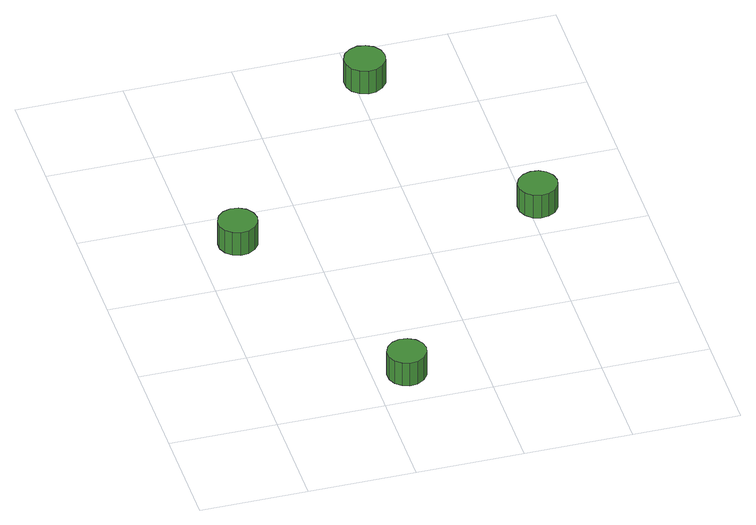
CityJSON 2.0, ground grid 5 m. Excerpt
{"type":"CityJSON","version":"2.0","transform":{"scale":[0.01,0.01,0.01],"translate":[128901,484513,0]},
"CityObjects":{
"tree1":{"type":"SolitaryVegetationObject","attributes":{"function":"something"},"geometry":[{"type":"MultiSurface","lod":"1","boundaries":[[[0,1,2,3,4,5,6,7,8,9,10,11,12,13,14]],[[15,16,17,18,19,20,21,22,23,24,25,26,27,28,29]],[[0,29,28,1]],[[1,28,27,2]],[[2,27,26,3]],[[3,26,25,4]],[[4,25,24,5]],[[5,24,23,6]],[[6,23,22,7]],[[7,22,21,8]],[[8,21,20,9]],[[9,20,19,10]],[[10,19,18,11]],[[11,18,17,12]],[[12,17,16,13]],[[13,16,15,14]],[[14,15,29,0]]]}]},
"tree2":{"type":"SolitaryVegetationObject","attributes":{"function":"something"},"geometry":[{"type":"MultiSurface","lod":"1","boundaries":[[[30,31,32,33,34,35,36,37,38,39,40,41,42,43,44]],[[45,46,47,48,49,50,51,52,53,54,55,56,57,58,59]],[[30,59,58,31]],[[31,58,57,32]],[[32,57,56,33]],[[33,56,55,34]],[[34,55,54,35]],[[35,54,53,36]],[[36,53,52,37]],[[37,52,51,38]],[[38,51,50,39]],[[39,50,49,40]],[[40,49,48,41]],[[41,48,47,42]],[[42,47,46,43]],[[43,46,45,44]],[[44,45,59,30]]]}]},
"tree3":{"type":"SolitaryVegetationObject","attributes":{"function":"something"},"geometry":[{"type":"MultiSurface","lod":"1","boundaries":[[[60,61,62,63,64,65,66,67,68,69,70,71,72,73,74]],[[75,76,77,78,79,80,81,82,83,84,85,86,87,88,89]],[[60,89,88,61]],[[61,88,87,62]],[[62,87,86,63]],[[63,86,85,64]],[[64,85,84,65]],[[65,84,83,66]],[[66,83,82,67]],[[67,82,81,68]],[[68,81,80,69]],[[69,80,79,70]],[[70,79,78,71]],[[71,78,77,72]],[[72,77,76,73]],[[73,76,75,74]],[[74,75,89,60]]]}]},
"tree4":{"type":"SolitaryVegetationObject","attributes":{"function":"something"},"geometry":[{"type":"MultiSurface","lod":"1","boundaries":[[[90,91,92,93,94,95,96,97,98,99,100,101,102,103,104]],[[105,106,107,108,109,110,111,112,113,114,115,116,117,118,119]],[[90,119,118,91]],[[91,118,117,92]],[[92,117,116,93]],[[93,116,115,94]],[[94,115,114,95]],[[95,114,113,96]],[[96,113,112,97]],[[97,112,111,98]],[[98,111,110,99]],[[99,110,109,100]],[[100,109,108,101]],[[101,108,107,102]],[[102,107,106,103]],[[103,106,105,104]],[[104,105,119,90]]]}]}
},
"vertices":[
[277,1302,176],[269,1339,176],[247,1369,176],[215,1388,176],[177,1392,176],[141,1381,176],[113,1355,176],[98,1321,176],[98,1283,176],[113,1249,176],[141,1224,176],[177,1212,176],[215,1216,176],[247,1235,176],[269,1265,176],[269,1265,49],[247,1235,49],[215,1216,49],[177,1212,49],[141,1224,49],[113,1249,49],[98,1283,49],[98,1321,49],[113,1355,49],[141,1381,49],[177,1392,49],[215,1388,49],[247,1369,49],[269,1339,49],[277,1302,49],
[742,187,180],[734,224,180],[712,254,180],[679,273,180],[641,277,180],[606,265,180],[578,240,180],[562,206,180],[562,168,180],[578,134,180],[606,109,180],[641,97,180],[679,101,180],[712,120,180],[734,150,180],[734,150,53],[712,120,53],[679,101,53],[641,97,53],[606,109,53],[578,134,53],[562,168,53],[562,206,53],[578,240,53],[606,265,53],[641,277,53],[679,273,53],[712,254,53],[734,224,53],[742,187,53],
[1145,2277,171],[1137,2315,171],[1114,2347,171],[1080,2366,171],[1041,2371,171],[1003,2358,171],[974,2332,171],[958,2296,171],[958,2257,171],[974,2221,171],[1003,2195,171],[1041,2183,171],[1080,2187,171],[1114,2207,171],[1137,2238,171],[1137,2238,44],[1114,2207,44],[1080,2187,44],[1041,2183,44],[1003,2195,44],[974,2221,44],[958,2257,44],[958,2296,44],[974,2332,44],[1003,2358,44],[1041,2371,44],[1080,2366,44],[1114,2347,44],[1137,2315,44],[1145,2277,44],
[1633,1195,177],[1625,1232,177],[1603,1262,177],[1570,1281,177],[1533,1285,177],[1497,1273,177],[1469,1248,177],[1453,1214,177],[1453,1176,177],[1469,1142,177],[1497,1116,177],[1533,1105,177],[1570,1109,177],[1603,1127,177],[1625,1158,177],[1625,1158,50],[1603,1127,50],[1570,1109,50],[1533,1105,50],[1497,1116,50],[1469,1142,50],[1453,1176,50],[1453,1214,50],[1469,1248,50],[1497,1273,50],[1533,1285,50],[1570,1281,50],[1603,1262,50],[1625,1232,50],[1633,1195,50]
]}
